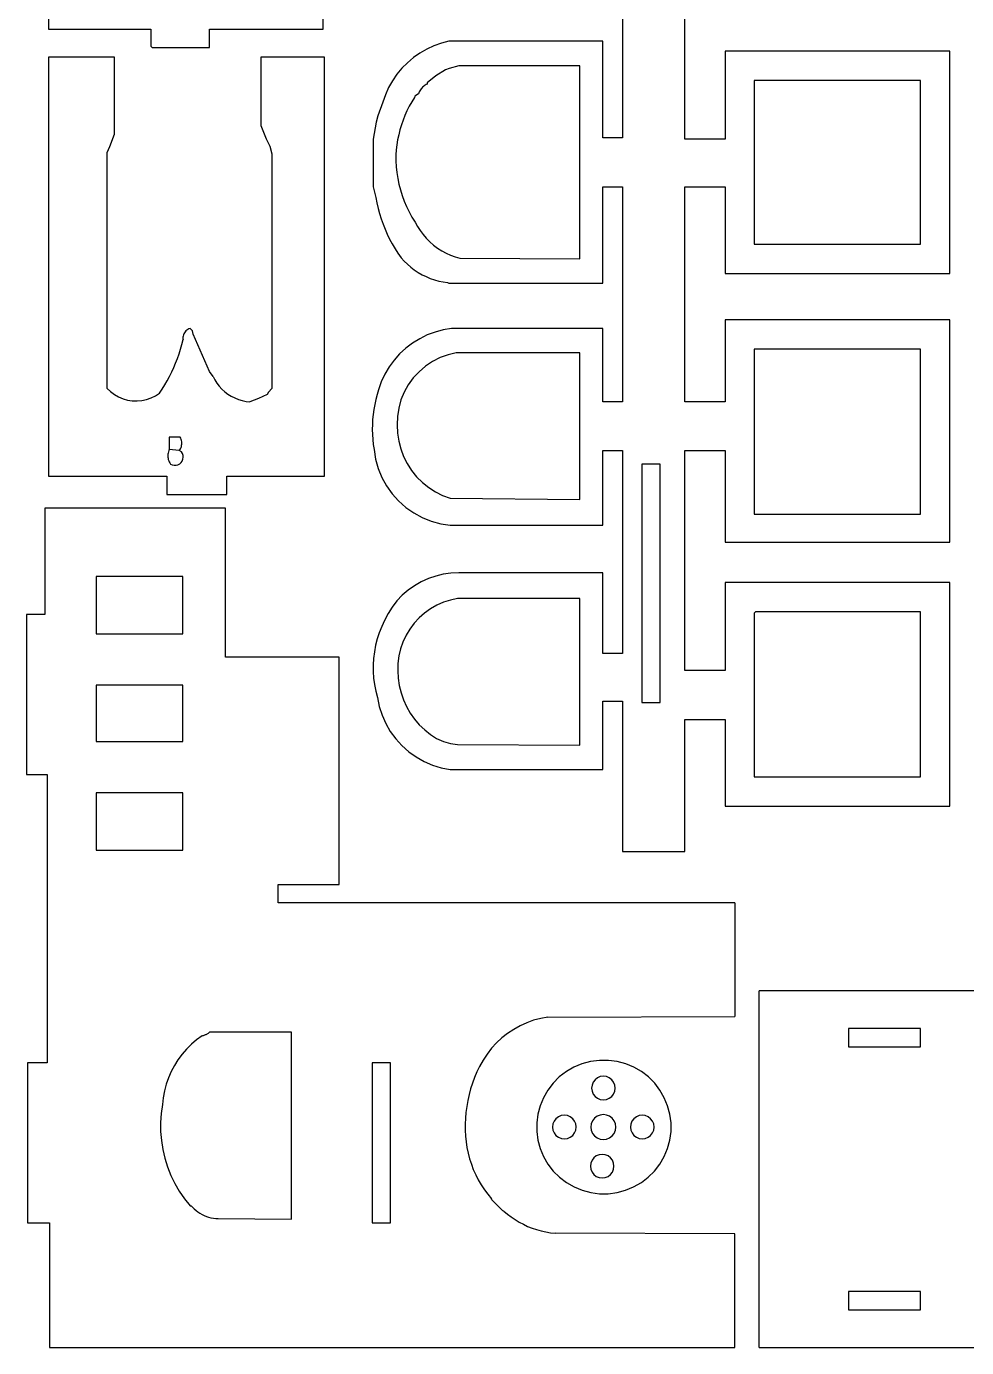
# Model space of a CAD drawing. Extents: x -3998 to 3998, y -3549 to 3549.
# Drawn here: x -640 to 130, y 1325 to 2406 of the extents above; entities that cross this region are included whole.
import ezdxf

# ---------------------------------------------------------------- set-up
doc = ezdxf.new("R2010")
doc.units = 0
doc.header["$MEASUREMENT"] = 0
doc.layers.get('0').update_dxf_attribs({"linetype": 'CONTINUOUS'})

msp = doc.modelspace()

# ---------------------------------------------------------------- linework, layer by layer
for p, q in [((-622.1, 2744.7), (-622.1, 2403.7)), ((-397.1, 2403.7), (-397.1, 2745.7)), ((-152.1, 2489.7), (-152.1, 2314.7)), ((-101.1, 2313.7), (-101.1, 2489.7)), ((-622.1, 2403.7), (-538.1, 2403.7)), ((-538.1, 2403.7), (-538.1, 2389.7)), ((-490.1, 2403.7), (-397.1, 2403.7)), ((-490.1, 2388.7), (-490.1, 2403.7)), ((-538.1, 2389.7), (-537.1, 2388.7)), ((-306.4, 2389.9), (-312.3, 2387.3)), ((-300.3, 2392.1), (-306.4, 2389.9)), ((-294.1, 2393.7), (-300.3, 2392.1)), ((-168.1, 2393.7), (-294.1, 2393.7)), ((-168.1, 2314.7), (-168.1, 2393.7)), ((-622.1, 2380.7), (-622.1, 2037.7)), ((-568.1, 2380.7), (-622.1, 2380.7)), ((-568.1, 2317.7), (-568.1, 2380.7)), ((-537.1, 2388.7), (-490.1, 2388.7)), ((-448.1, 2380.7), (-448.1, 2324.7)), ((-396.1, 2380.7), (-448.1, 2380.7)), ((-396.1, 2037.7), (-396.1, 2380.7)), ((-323.2, 2380.4), (-328.1, 2376.2)), ((-317.9, 2384.1), (-323.2, 2380.4)), ((-312.3, 2387.3), (-317.9, 2384.1)), ((115.9, 2385.7), (-68.1, 2385.7)), ((-68.1, 2385.7), (-68.1, 2313.7)), ((115.9, 2203.7), (115.9, 2385.7)), ((-332.6, 2371.7), (-336.8, 2366.7)), ((-328.1, 2376.2), (-332.6, 2371.7)), ((-297, 2370.4), (-305, 2365.5)), ((-294, 2371.5), (-297, 2370.4)), ((-286.1, 2373.7), (-294, 2371.5)), ((-187.1, 2373.7), (-286.1, 2373.7)), ((-187.1, 2215.7), (-187.1, 2373.7)), ((-340.4, 2361.4), (-343.6, 2355.8)), ((-336.8, 2366.7), (-340.4, 2361.4)), ((-314.4, 2357.3), (-315.1, 2356.7)), ((-313.7, 2357.8), (-314.4, 2357.3)), ((-312.9, 2358.3), (-313.7, 2357.8)), ((-312.1, 2358.7), (-312.9, 2358.3)), ((-305, 2365.5), (-312.1, 2359.7)), ((-312.1, 2359.7), (-312.1, 2358.7)), ((91.9, 2361.7), (-44.1, 2361.7)), ((-44.1, 2361.7), (-44.1, 2227.7)), ((91.9, 2227.7), (91.9, 2361.7)), ((-346.2, 2349.9), (-348.3, 2343.8)), ((-343.6, 2355.8), (-346.2, 2349.9)), ((-322.3, 2347.8), (-324.5, 2344.2)), ((-322.1, 2348.7), (-322.3, 2347.8)), ((-319.1, 2350.7), (-322.1, 2348.7)), ((-318.8, 2351.5), (-319.1, 2350.7)), ((-318.4, 2352.4), (-318.8, 2351.5)), ((-318, 2353.2), (-318.4, 2352.4)), ((-317.5, 2353.9), (-318, 2353.2)), ((-317, 2354.7), (-317.5, 2353.9)), ((-316.4, 2355.4), (-317, 2354.7)), ((-315.8, 2356.1), (-316.4, 2355.4)), ((-315.1, 2356.7), (-315.8, 2356.1)), ((-348.3, 2343.8), (-352.3, 2332.8)), ((-328.5, 2336.9), (-330.2, 2333.1)), ((-326.6, 2340.6), (-328.5, 2336.9)), ((-324.5, 2344.2), (-326.6, 2340.6)), ((-448.1, 2324.7), (-443.9, 2313.8)), ((-353.7, 2327.6), (-356.1, 2313.7)), ((-352.3, 2332.8), (-353.7, 2327.6)), ((-333.1, 2325.3), (-334.3, 2321.3)), ((-331.7, 2329.2), (-333.1, 2325.3)), ((-330.2, 2333.1), (-331.7, 2329.2)), ((-571.9, 2307.6), (-568.1, 2317.7)), ((-443.9, 2313.8), (-440.9, 2307.8)), ((-335.3, 2317.2), (-336.2, 2313.2)), ((-334.3, 2321.3), (-335.3, 2317.2)), ((-152.1, 2314.7), (-168.1, 2314.7)), ((-574.1, 2302.7), (-571.9, 2307.6)), ((-440.9, 2307.8), (-439.1, 2301.7)), ((-356.1, 2313.7), (-356.1, 2274.7)), ((-337.3, 2304.9), (-337.6, 2300.7)), ((-336.8, 2309), (-337.3, 2304.9)), ((-336.2, 2313.2), (-336.8, 2309)), ((-68.1, 2313.7), (-101.1, 2313.7)), ((-574.1, 2109.7), (-574.1, 2302.7)), ((-439.1, 2301.7), (-439.1, 2109.7)), ((-337.6, 2300.7), (-337.6, 2295.9)), ((-337.6, 2295.9), (-337.3, 2291.1)), ((-337.3, 2291.1), (-336.8, 2286.3)), ((-336.8, 2286.3), (-336.1, 2281.5)), ((-336.1, 2281.5), (-335.1, 2276.7)), ((-356.1, 2274.7), (-353.9, 2265.8)), ((-335.1, 2276.7), (-333.9, 2272.1)), ((-333.9, 2272.1), (-332.5, 2267.4)), ((-168.1, 2274.7), (-152.1, 2274.7)), ((-168.1, 2195.7), (-168.1, 2274.7)), ((-152.1, 2274.7), (-152.1, 2098.7)), ((-101.1, 2098.7), (-101.1, 2274.7)), ((-101.1, 2274.7), (-68.1, 2274.7)), ((-68.1, 2274.7), (-68.1, 2203.7)), ((-353.9, 2265.8), (-353.1, 2261.4)), ((-353.1, 2261.4), (-352.1, 2257)), ((-332.5, 2267.4), (-330.8, 2262.9)), ((-330.8, 2262.9), (-328.9, 2258.5)), ((-352.1, 2257), (-350.9, 2252.7)), ((-350.9, 2252.7), (-349.6, 2248.4)), ((-328.9, 2258.5), (-326.8, 2254.1)), ((-326.8, 2254.1), (-324.4, 2249.9)), ((-324.4, 2249.9), (-321.9, 2245.8)), ((-349.6, 2248.4), (-348.1, 2244.1)), ((-348.1, 2244.1), (-346.4, 2240)), ((-346.4, 2240), (-344.6, 2235.9)), ((-321.9, 2245.8), (-320, 2242.2)), ((-320, 2242.2), (-317.8, 2238.8)), ((-317.8, 2238.8), (-315.3, 2235.5)), ((-344.6, 2235.9), (-342.7, 2231.8)), ((-342.7, 2231.8), (-340.6, 2227.9)), ((-340.6, 2227.9), (-338.3, 2224)), ((-315.3, 2235.5), (-312.7, 2232.5)), ((-312.7, 2232.5), (-309.8, 2229.6)), ((-309.8, 2229.6), (-306.7, 2227)), ((-44.1, 2227.7), (91.9, 2227.7)), ((-338.3, 2224), (-335.9, 2220.2)), ((-335.9, 2220.2), (-333.3, 2216.5)), ((-333.3, 2216.5), (-330.9, 2213.8)), ((-306.7, 2227), (-303.5, 2224.5)), ((-303.5, 2224.5), (-300.1, 2222.3)), ((-300.1, 2222.3), (-296.5, 2220.4)), ((-296.5, 2220.4), (-292.8, 2218.7)), ((-292.8, 2218.7), (-289, 2217.3)), ((-289, 2217.3), (-285.1, 2216.2)), ((-330.9, 2213.8), (-328.2, 2211.2)), ((-328.2, 2211.2), (-325.4, 2208.8)), ((-325.4, 2208.8), (-322.5, 2206.6)), ((-322.5, 2206.6), (-319.4, 2204.5)), ((-285.1, 2216.2), (-187.1, 2215.7)), ((-319.4, 2204.5), (-316.2, 2202.7)), ((-316.2, 2202.7), (-312.9, 2201.1)), ((-312.9, 2201.1), (-309.5, 2199.7)), ((-309.5, 2199.7), (-306, 2198.5)), ((-306, 2198.5), (-302.4, 2197.5)), ((-302.4, 2197.5), (-298.8, 2196.8)), ((-298.8, 2196.8), (-295.2, 2196.3)), ((-295.2, 2196.3), (-294.1, 2195.7)), ((-294.1, 2195.7), (-168.1, 2195.7)), ((-68.1, 2203.7), (115.9, 2203.7)), ((115.9, 2165.7), (-68.1, 2165.7)), ((-68.1, 2165.7), (-68.1, 2098.7)), ((115.9, 1983.7), (115.9, 2165.7)), ((-511.8, 2152.5), (-511.9, 2151.5)), ((-511.5, 2153.5), (-511.8, 2152.5)), ((-511.2, 2154.4), (-511.5, 2153.5)), ((-510.7, 2155.2), (-511.2, 2154.4)), ((-510.1, 2156), (-510.7, 2155.2)), ((-509.5, 2156.7), (-510.1, 2156)), ((-508.7, 2157.4), (-509.5, 2156.7)), ((-507.9, 2157.9), (-508.7, 2157.4)), ((-507, 2158.4), (-507.9, 2157.9)), ((-506.1, 2158.7), (-507, 2158.4)), ((-504.1, 2156.7), (-506.1, 2158.7)), ((-503.6, 2153.9), (-504.1, 2156.7)), ((-490.3, 2123.6), (-503.6, 2153.9)), ((-312, 2153.4), (-318.1, 2150.3)), ((-305.5, 2155.8), (-312, 2153.4)), ((-298.9, 2157.6), (-305.5, 2155.8)), ((-292.1, 2158.7), (-298.9, 2157.6)), ((-168.1, 2158.7), (-292.1, 2158.7)), ((-168.1, 2098.7), (-168.1, 2158.7)), ((-515.1, 2138), (-513.9, 2141.8)), ((-513.9, 2141.8), (-512.8, 2145.7)), ((-512.8, 2145.7), (-511.8, 2149.6)), ((-511.9, 2151.5), (-511.9, 2150.6)), ((-511.9, 2150.6), (-511.8, 2149.6)), ((-329.4, 2142.6), (-334.5, 2137.9)), ((-324, 2146.7), (-329.4, 2142.6)), ((-318.1, 2150.3), (-324, 2146.7)), ((-44.1, 2141.7), (-44.1, 2006.7)), ((91.9, 2141.7), (-44.1, 2141.7)), ((91.9, 2006.7), (91.9, 2141.7)), ((-519.4, 2126.7), (-517.9, 2130.4)), ((-517.9, 2130.4), (-516.4, 2134.2)), ((-516.4, 2134.2), (-515.1, 2138)), ((-339.1, 2132.8), (-343.1, 2127.2)), ((-334.5, 2137.9), (-339.1, 2132.8)), ((-307.6, 2131.6), (-313.3, 2127.8)), ((-301.4, 2134.8), (-307.6, 2131.6)), ((-294.8, 2137.1), (-301.4, 2134.8)), ((-288.1, 2138.7), (-294.8, 2137.1)), ((-187.1, 2138.7), (-288.1, 2138.7)), ((-187.1, 2018.7), (-187.1, 2138.7)), ((-524.8, 2115.9), (-522.9, 2119.5)), ((-522.9, 2119.5), (-521.1, 2123.1)), ((-521.1, 2123.1), (-519.4, 2126.7)), ((-487.3, 2119.5), (-490.3, 2123.6)), ((-487.3, 2119.5), (-485.9, 2116.6)), ((-346.6, 2121.3), (-349.5, 2115.1)), ((-343.1, 2127.2), (-346.6, 2121.3)), ((-318.6, 2123.3), (-323.3, 2118.2)), ((-313.3, 2127.8), (-318.6, 2123.3)), ((-574.1, 2109.7), (-571.2, 2107)), ((-531.1, 2105.7), (-528.9, 2109)), ((-528.9, 2109), (-526.8, 2112.5)), ((-526.8, 2112.5), (-524.8, 2115.9)), ((-485.9, 2116.6), (-484.2, 2113.9)), ((-484.2, 2113.9), (-482.2, 2111.4)), ((-482.2, 2111.4), (-480, 2109)), ((-480, 2109), (-477.7, 2106.9)), ((-439.1, 2109.7), (-441.9, 2106.6)), ((-351.8, 2108.6), (-353, 2104.6)), ((-349.5, 2115.1), (-351.8, 2108.6)), ((-327.4, 2112.6), (-330.8, 2106.6)), ((-323.3, 2118.2), (-327.4, 2112.6)), ((-571.2, 2107), (-568.1, 2104.7)), ((-568.1, 2104.7), (-564.7, 2102.7)), ((-564.7, 2102.7), (-561, 2101.2)), ((-561, 2101.2), (-557.2, 2100.1)), ((-557.2, 2100.1), (-553.4, 2099.5)), ((-553.4, 2099.5), (-549.4, 2099.4)), ((-549.4, 2099.4), (-545.5, 2099.8)), ((-545.5, 2099.8), (-541.7, 2100.6)), ((-541.7, 2100.6), (-537.9, 2101.8)), ((-537.9, 2101.8), (-534.4, 2103.6)), ((-534.4, 2103.6), (-531.1, 2105.7)), ((-477.7, 2106.9), (-475.1, 2104.9)), ((-475.1, 2104.9), (-472.4, 2103.2)), ((-472.4, 2103.2), (-469.5, 2101.8)), ((-469.5, 2101.8), (-466.5, 2100.6)), ((-466.5, 2100.6), (-463.4, 2099.7)), ((-463.4, 2099.7), (-460.3, 2099)), ((-460.3, 2099), (-457.1, 2098.7)), ((-450, 2101.5), (-457.1, 2098.7)), ((-443.1, 2104.7), (-450, 2101.5)), ((-441.9, 2106.6), (-443.1, 2104.7)), ((-354.1, 2100.6), (-354.9, 2096.6)), ((-353, 2104.6), (-354.1, 2100.6)), ((-333.4, 2100.2), (-335.3, 2093.5)), ((-330.8, 2106.6), (-333.4, 2100.2)), ((-152.1, 2098.7), (-168.1, 2098.7)), ((-68.1, 2098.7), (-101.1, 2098.7)), ((-356.2, 2088.4), (-356.6, 2084.3)), ((-355.7, 2092.5), (-356.2, 2088.4)), ((-354.9, 2096.6), (-355.7, 2092.5)), ((-335.3, 2093.5), (-336.3, 2086.7)), ((-356.8, 2080.2), (-356.9, 2076.1)), ((-356.9, 2076.1), (-356.8, 2071.9)), ((-356.6, 2084.3), (-356.8, 2080.2)), ((-336.3, 2086.7), (-336.5, 2079.7)), ((-336.5, 2079.7), (-336.3, 2073.1)), ((-514.1, 2069.7), (-523.1, 2069.7)), ((-523.1, 2069.7), (-523.1, 2059.7)), ((-513.6, 2068.8), (-514.1, 2069.7)), ((-513.3, 2067.9), (-513.6, 2068.8)), ((-513, 2067), (-513.3, 2067.9)), ((-512.9, 2066), (-513, 2067)), ((-512.8, 2065), (-512.9, 2066)), ((-356.8, 2071.9), (-356.5, 2067.8)), ((-356.5, 2067.8), (-356.1, 2063.7)), ((-336.3, 2073.1), (-335.3, 2066.6)), ((-335.3, 2066.6), (-333.6, 2060.2)), ((-524.2, 2055.7), (-524.3, 2054.6)), ((-524.3, 2054.6), (-524.2, 2053.5)), ((-524.1, 2056.7), (-524.2, 2055.7)), ((-523.8, 2057.7), (-524.1, 2056.7)), ((-523.5, 2058.7), (-523.8, 2057.7)), ((-523.1, 2059.7), (-523.5, 2058.7)), ((-515.1, 2058.7), (-523.1, 2059.7)), ((-515.1, 2058.7), (-514.5, 2059.5)), ((-513.1, 2057.7), (-515.1, 2058.7)), ((-514.5, 2059.5), (-514, 2060.3)), ((-514, 2060.3), (-513.5, 2061.2)), ((-513.5, 2061.2), (-513.2, 2062.1)), ((-513.2, 2062.1), (-513, 2063.1)), ((-512.3, 2056.3), (-513.1, 2057.7)), ((-513, 2063.1), (-512.8, 2064)), ((-512.8, 2064), (-512.8, 2065)), ((-511.8, 2054.8), (-512.3, 2056.3)), ((-511.7, 2053.3), (-511.8, 2054.8)), ((-356.1, 2063.7), (-355.5, 2059.6)), ((-355.5, 2059.6), (-354.2, 2051.8)), ((-333.6, 2060.2), (-331.3, 2054)), ((-168.1, 1997.7), (-168.1, 2058.7)), ((-168.1, 2058.7), (-152.1, 2058.7)), ((-152.1, 2058.7), (-152.1, 1892.7)), ((-101.1, 2058.7), (-68.1, 2058.7)), ((-101.1, 1878.7), (-101.1, 2058.7)), ((-68.1, 2058.7), (-68.1, 1983.7)), ((-524.2, 2053.5), (-524.1, 2052.5)), ((-524.1, 2052.5), (-523.9, 2051.5)), ((-523.9, 2051.5), (-523.6, 2050.5)), ((-523.6, 2050.5), (-523.2, 2049.5)), ((-523.2, 2049.5), (-522.7, 2048.6)), ((-522.7, 2048.6), (-522.1, 2047.7)), ((-522.1, 2047.7), (-520.7, 2047)), ((-520.7, 2047), (-519.1, 2046.7)), ((-519.1, 2046.7), (-517.6, 2046.8)), ((-517.6, 2046.8), (-516, 2047.2)), ((-516, 2047.2), (-514.6, 2047.9)), ((-514.6, 2047.9), (-513.5, 2049)), ((-513.5, 2049), (-512.6, 2050.2)), ((-512.6, 2050.2), (-512, 2051.7)), ((-512, 2051.7), (-511.7, 2053.3)), ((-354.2, 2051.8), (-352.1, 2044.1)), ((-352.1, 2044.1), (-349.1, 2036.8)), ((-331.3, 2054), (-328.3, 2048.1)), ((-328.3, 2048.1), (-324.7, 2042.5)), ((-121.1, 2047.7), (-136.1, 2047.7)), ((-136.1, 2047.7), (-136.1, 1852.7)), ((-121.1, 1852.7), (-121.1, 2047.7)), ((-622.1, 2037.7), (-525.1, 2037.7)), ((-525.1, 2037.7), (-525.1, 2022.7)), ((-476.1, 2037.7), (-396.1, 2037.7)), ((-476.1, 2022.7), (-476.1, 2037.7)), ((-349.1, 2036.8), (-345.3, 2029.8)), ((-324.7, 2042.5), (-320.6, 2037.4)), ((-320.6, 2037.4), (-315.9, 2032.7)), ((-315.9, 2032.7), (-310.7, 2028.5)), ((-525.1, 2022.7), (-476.1, 2022.7)), ((-345.3, 2029.8), (-340.7, 2023.4)), ((-340.7, 2023.4), (-335.4, 2017.5)), ((-310.7, 2028.5), (-305.2, 2025)), ((-305.2, 2025), (-299.3, 2022)), ((-299.3, 2022), (-293.1, 2019.7)), ((-625.1, 2011.7), (-625.1, 1924.7)), ((-477.1, 2011.7), (-625.1, 2011.7)), ((-477.1, 1889.7), (-477.1, 2011.7)), ((-335.4, 2017.5), (-329.4, 2012.2)), ((-329.4, 2012.2), (-322.9, 2007.7)), ((-293.1, 2019.7), (-187.1, 2018.7)), ((-322.9, 2007.7), (-316, 2003.9)), ((-316, 2003.9), (-308.6, 2001)), ((-308.6, 2001), (-300.9, 1998.9)), ((-44.1, 2006.7), (91.9, 2006.7)), ((-300.9, 1998.9), (-293.1, 1997.7)), ((-293.1, 1997.7), (-168.1, 1997.7)), ((-68.1, 1983.7), (115.9, 1983.7)), ((-298.8, 1957.6), (-305, 1956.1)), ((-292.5, 1958.4), (-298.8, 1957.6)), ((-286.1, 1958.7), (-292.5, 1958.4)), ((-168.1, 1958.7), (-286.1, 1958.7)), ((-168.1, 1892.7), (-168.1, 1958.7)), ((-583.1, 1955.7), (-583.1, 1908.7)), ((-512.1, 1955.7), (-583.1, 1955.7)), ((-512.1, 1908.7), (-512.1, 1955.7)), ((-322.4, 1948.2), (-327.5, 1944.5)), ((-316.8, 1951.4), (-322.4, 1948.2)), ((-311, 1954.1), (-316.8, 1951.4)), ((-305, 1956.1), (-311, 1954.1)), ((-68.1, 1950.7), (-68.1, 1878.7)), ((115.9, 1950.7), (-68.1, 1950.7)), ((115.9, 1767.7), (115.9, 1950.7)), ((-336.7, 1935.7), (-340.6, 1930.7)), ((-332.4, 1940.3), (-336.7, 1935.7)), ((-327.5, 1944.5), (-332.4, 1940.3)), ((-292.9, 1936.4), (-298.6, 1934.6)), ((-287.1, 1937.7), (-292.9, 1936.4)), ((-187.1, 1937.7), (-287.1, 1937.7)), ((-187.1, 1817.7), (-187.1, 1937.7)), ((-640.1, 1924.7), (-640.1, 1793.7)), ((-625.1, 1924.7), (-640.1, 1924.7)), ((-344, 1925.3), (-346.9, 1919.6)), ((-340.6, 1930.7), (-344, 1925.3)), ((-314.1, 1925.8), (-318.6, 1921.8)), ((-309.3, 1929.3), (-314.1, 1925.8)), ((-304.1, 1932.2), (-309.3, 1929.3)), ((-298.6, 1934.6), (-304.1, 1932.2)), ((-43.1, 1926.7), (-44.1, 1925.7)), ((-44.1, 1925.7), (-44.1, 1791.7)), ((91.9, 1926.7), (-43.1, 1926.7)), ((91.9, 1791.7), (91.9, 1926.7)), ((-349.2, 1914.7), (-351.2, 1909.7)), ((-346.9, 1919.6), (-349.2, 1914.7)), ((-322.6, 1917.5), (-326.2, 1912.7)), ((-318.6, 1921.8), (-322.6, 1917.5)), ((-583.1, 1908.7), (-512.1, 1908.7)), ((-352.9, 1904.6), (-354.2, 1899.4)), ((-351.2, 1909.7), (-352.9, 1904.6)), ((-329.3, 1907.6), (-331.8, 1902.1)), ((-326.2, 1912.7), (-329.3, 1907.6)), ((-355.2, 1894.1), (-355.9, 1888.7)), ((-354.2, 1899.4), (-355.2, 1894.1)), ((-333.7, 1896.5), (-335.1, 1890.7)), ((-331.8, 1902.1), (-333.7, 1896.5)), ((-152.1, 1892.7), (-168.1, 1892.7)), ((-384.1, 1889.7), (-477.1, 1889.7)), ((-384.1, 1703.7), (-384.1, 1889.7)), ((-355.9, 1888.7), (-356.2, 1883.4)), ((-356.2, 1883.4), (-356.2, 1878)), ((-335.9, 1884.6), (-336.1, 1878.6)), ((-335.1, 1890.7), (-335.9, 1884.6)), ((-356.2, 1878), (-355.9, 1872.6)), ((-355.9, 1872.6), (-355.1, 1867.3)), ((-336.1, 1878.6), (-335.7, 1872.5)), ((-335.7, 1872.5), (-334.8, 1866.5)), ((-68.1, 1878.7), (-101.1, 1878.7)), ((-512.1, 1866.7), (-583.1, 1866.7)), ((-583.1, 1866.7), (-583.1, 1820.7)), ((-512.1, 1820.7), (-512.1, 1866.7)), ((-355.1, 1867.3), (-354.1, 1862)), ((-354.1, 1862), (-352.7, 1856.8)), ((-334.8, 1866.5), (-333.3, 1860.6)), ((-333.3, 1860.6), (-331.3, 1854.8)), ((-352.7, 1856.8), (-351.2, 1849.4)), ((-351.2, 1849.4), (-348.9, 1842.3)), ((-331.3, 1854.8), (-328.8, 1849.3)), ((-328.8, 1849.3), (-325.8, 1844)), ((-168.1, 1797.7), (-168.1, 1853.7)), ((-168.1, 1853.7), (-152.1, 1853.7)), ((-152.1, 1853.7), (-152.1, 1730.7)), ((-136.1, 1852.7), (-121.1, 1852.7)), ((-348.9, 1842.3), (-345.9, 1835.4)), ((-325.8, 1844), (-322.3, 1839)), ((-322.3, 1839), (-318.4, 1834.4)), ((-101.1, 1838.7), (-68.1, 1838.7)), ((-101.1, 1730.7), (-101.1, 1838.7)), ((-68.1, 1838.7), (-68.1, 1767.7)), ((-345.9, 1835.4), (-342.2, 1828.9)), ((-342.2, 1828.9), (-337.7, 1822.9)), ((-318.4, 1834.4), (-314, 1830.1)), ((-314, 1830.1), (-309.3, 1826.3)), ((-583.1, 1820.7), (-512.1, 1820.7)), ((-337.7, 1822.9), (-332.7, 1817.3)), ((-332.7, 1817.3), (-327.1, 1812.3)), ((-309.3, 1826.3), (-307.6, 1825.2)), ((-307.6, 1825.2), (-305.9, 1824.2)), ((-305.9, 1824.2), (-304.2, 1823.2)), ((-304.2, 1823.2), (-302.4, 1822.3)), ((-302.4, 1822.3), (-300.6, 1821.5)), ((-300.6, 1821.5), (-298.7, 1820.8)), ((-298.7, 1820.8), (-296.8, 1820.2)), ((-296.8, 1820.2), (-294.9, 1819.6)), ((-294.9, 1819.6), (-293, 1819.1)), ((-293, 1819.1), (-291, 1818.7)), ((-291, 1818.7), (-289.1, 1818.4)), ((-289.1, 1818.4), (-287.1, 1818.2)), ((-287.1, 1818.2), (-187.1, 1817.7)), ((-327.1, 1812.3), (-321, 1808)), ((-321, 1808), (-314.5, 1804.3)), ((-314.5, 1804.3), (-307.6, 1801.3)), ((-307.6, 1801.3), (-300.5, 1799.1)), ((-300.5, 1799.1), (-293.1, 1797.7)), ((-293.1, 1797.7), (-168.1, 1797.7)), ((-640.1, 1793.7), (-623.1, 1793.7)), ((-623.1, 1793.7), (-623.1, 1557.7)), ((-44.1, 1791.7), (91.9, 1791.7)), ((-512.1, 1778.7), (-583.1, 1778.7)), ((-583.1, 1778.7), (-583.1, 1731.7)), ((-512.1, 1731.7), (-512.1, 1778.7)), ((-68.1, 1767.7), (115.9, 1767.7)), ((-583.1, 1731.7), (-512.1, 1731.7)), ((-152.1, 1730.7), (-101.1, 1730.7)), ((-434.1, 1703.7), (-384.1, 1703.7)), ((-434.1, 1688.7), (-434.1, 1703.7)), ((-60.1, 1688.7), (-434.1, 1688.7)), ((-60.1, 1688.7), (-60.1, 1595.7)), ((163.9, 1616.7), (-40.1, 1616.7)), ((-40.1, 1324.7), (-40.1, 1616.7)), ((-230.4, 1590.5), (-235.8, 1588)), ((-224.8, 1592.5), (-230.4, 1590.5)), ((-219, 1594.1), (-224.8, 1592.5)), ((-213.1, 1595.2), (-219, 1594.1)), ((-213.1, 1595.2), (-60.1, 1595.7)), ((-496.2, 1579.9), (-500.7, 1576.6)), ((-496.2, 1579.9), (-495.7, 1580)), ((-495.7, 1580), (-495.1, 1580.2)), ((-495.1, 1580.2), (-494.6, 1580.4)), ((-494.6, 1580.4), (-494.1, 1580.6)), ((-494.1, 1580.6), (-493.5, 1580.8)), ((-493.5, 1580.8), (-493, 1581)), ((-493, 1581), (-492.5, 1581.2)), ((-492.5, 1581.2), (-492, 1581.5)), ((-492, 1581.5), (-491.5, 1581.8)), ((-491.5, 1581.8), (-491, 1582.1)), ((-491, 1582.1), (-490.6, 1582.4)), ((-490.6, 1582.4), (-490.1, 1582.7)), ((-423.1, 1582.7), (-490.1, 1582.7)), ((-423.1, 1429.7), (-423.1, 1582.7)), ((-246.1, 1581.8), (-250.8, 1578.1)), ((-241.1, 1585.1), (-246.1, 1581.8)), ((-235.8, 1588), (-241.1, 1585.1)), ((32.9, 1585.7), (32.9, 1570.7)), ((91.9, 1585.7), (32.9, 1585.7)), ((91.9, 1570.7), (91.9, 1585.7)), ((-509, 1569), (-512.6, 1564.8)), ((-505, 1573), (-509, 1569)), ((-500.7, 1576.6), (-505, 1573)), ((-259.2, 1569.6), (-262.9, 1564.9)), ((-255.2, 1574), (-259.2, 1569.6)), ((-250.8, 1578.1), (-255.2, 1574)), ((32.9, 1570.7), (91.9, 1570.7)), ((-639.1, 1557.7), (-639.1, 1426.7)), ((-623.1, 1557.7), (-639.1, 1557.7)), ((-516, 1560.3), (-518.9, 1555.5)), ((-512.6, 1564.8), (-516, 1560.3)), ((-342.1, 1557.7), (-357.1, 1557.7)), ((-357.1, 1557.7), (-357.1, 1426.7)), ((-342.1, 1426.7), (-342.1, 1557.7)), ((-266.2, 1559.9), (-269.1, 1554.7)), ((-262.9, 1564.9), (-266.2, 1559.9)), ((-178.2, 1558.7), (-185.2, 1556.9)), ((-171, 1559.7), (-178.2, 1558.7)), ((-167.6, 1559.7), (-171, 1559.7)), ((-163.6, 1559.7), (-167.6, 1559.7)), ((-156.4, 1558.7), (-163.6, 1559.7)), ((-149.4, 1556.9), (-156.4, 1558.7)), ((-521.6, 1550.6), (-523.8, 1545.4)), ((-518.9, 1555.5), (-521.6, 1550.6)), ((-271.2, 1550.3), (-273.1, 1545.7)), ((-269.1, 1554.7), (-271.2, 1550.3)), ((-203.8, 1546.2), (-208.8, 1541.1)), ((-198, 1550.5), (-203.8, 1546.2)), ((-191.8, 1554.1), (-198, 1550.5)), ((-185.2, 1556.9), (-191.8, 1554.1)), ((-170.2, 1546.4), (-172.5, 1545.4)), ((-167.7, 1546.7), (-170.2, 1546.4)), ((-165.2, 1546.4), (-167.7, 1546.7)), ((-162.9, 1545.4), (-165.2, 1546.4)), ((-142.8, 1554.1), (-149.4, 1556.9)), ((-136.5, 1550.5), (-142.8, 1554.1)), ((-130.8, 1546.2), (-136.5, 1550.5)), ((-125.7, 1541.1), (-130.8, 1546.2)), ((-525.6, 1540.2), (-527, 1534.7)), ((-523.8, 1545.4), (-525.6, 1540.2)), ((-276.4, 1536.5), (-277.6, 1531.7)), ((-274.9, 1541.1), (-276.4, 1536.5)), ((-273.1, 1545.7), (-274.9, 1541.1)), ((-213.2, 1535.4), (-216.8, 1529.2)), ((-208.8, 1541.1), (-213.2, 1535.4)), ((-177, 1539.5), (-177.4, 1537)), ((-177.4, 1537), (-177, 1534.5)), ((-176.1, 1541.9), (-177, 1539.5)), ((-174.5, 1543.9), (-176.1, 1541.9)), ((-172.5, 1545.4), (-174.5, 1543.9)), ((-160.9, 1543.9), (-162.9, 1545.4)), ((-159.3, 1541.9), (-160.9, 1543.9)), ((-158.4, 1539.5), (-159.3, 1541.9)), ((-158, 1537), (-158.4, 1539.5)), ((-158.4, 1534.5), (-158, 1537)), ((-121.4, 1535.4), (-125.7, 1541.1)), ((-117.8, 1529.2), (-121.4, 1535.4)), ((-528, 1529.2), (-528.6, 1523.7)), ((-527, 1534.7), (-528, 1529.2)), ((-278.7, 1526.9), (-279.6, 1522.1)), ((-277.6, 1531.7), (-278.7, 1526.9)), ((-216.8, 1529.2), (-219.5, 1522.6)), ((-177, 1534.5), (-176.1, 1532.2)), ((-176.1, 1532.2), (-174.5, 1530.2)), ((-174.5, 1530.2), (-172.5, 1528.7)), ((-172.5, 1528.7), (-170.2, 1527.7)), ((-170.2, 1527.7), (-167.7, 1527.4)), ((-167.7, 1527.4), (-165.2, 1527.7)), ((-165.2, 1527.7), (-162.9, 1528.7)), ((-162.9, 1528.7), (-160.9, 1530.2)), ((-160.9, 1530.2), (-159.3, 1532.2)), ((-159.3, 1532.2), (-158.4, 1534.5)), ((-115.1, 1522.6), (-117.8, 1529.2)), ((-529.7, 1516.3), (-530.2, 1508.9)), ((-528.6, 1523.7), (-529.7, 1516.3)), ((-280.2, 1517.2), (-280.6, 1512.4)), ((-279.6, 1522.1), (-280.2, 1517.2)), ((-221.4, 1515.7), (-222.3, 1508.7)), ((-219.5, 1522.6), (-221.4, 1515.7)), ((-202.2, 1514.5), (-204.5, 1513.5)), ((-199.7, 1514.8), (-202.2, 1514.5)), ((-197.2, 1514.5), (-199.7, 1514.8)), ((-194.8, 1513.5), (-197.2, 1514.5)), ((-172.9, 1514), (-175, 1512.4)), ((-170.4, 1515), (-172.9, 1514)), ((-167.7, 1515.4), (-170.4, 1515)), ((-165.1, 1515), (-167.7, 1515.4)), ((-162.6, 1514), (-165.1, 1515)), ((-160.5, 1512.4), (-162.6, 1514)), ((-138.4, 1514.5), (-140.7, 1513.5)), ((-135.9, 1514.8), (-138.4, 1514.5)), ((-133.4, 1514.5), (-135.9, 1514.8)), ((-131.1, 1513.5), (-133.4, 1514.5)), ((-113.2, 1515.7), (-115.1, 1522.6)), ((-112.3, 1508.7), (-113.2, 1515.7)), ((-530.2, 1508.9), (-530.2, 1501.5)), ((-280.6, 1512.4), (-280.8, 1507.5)), ((-280.8, 1507.5), (-280.8, 1502.5)), ((-222.3, 1508.7), (-222.3, 1501.5)), ((-209, 1507.7), (-209.3, 1505.1)), ((-209.3, 1505.1), (-209, 1502.6)), ((-208, 1510), (-209, 1507.7)), ((-206.5, 1512), (-208, 1510)), ((-204.5, 1513.5), (-206.5, 1512)), ((-192.8, 1512), (-194.8, 1513.5)), ((-191.3, 1510), (-192.8, 1512)), ((-190.3, 1507.7), (-191.3, 1510)), ((-190, 1505.2), (-190.3, 1507.7)), ((-190.3, 1502.7), (-190, 1505.2)), ((-177.6, 1507.8), (-178, 1505.1)), ((-178, 1505.1), (-177.6, 1502.5)), ((-176.6, 1510.3), (-177.6, 1507.8)), ((-175, 1512.4), (-176.6, 1510.3)), ((-158.9, 1510.3), (-160.5, 1512.4)), ((-157.9, 1507.8), (-158.9, 1510.3)), ((-157.5, 1505.1), (-157.9, 1507.8)), ((-157.9, 1502.5), (-157.5, 1505.1)), ((-145.2, 1507.6), (-145.5, 1505.1)), ((-145.5, 1505.1), (-145.2, 1502.6)), ((-144.3, 1509.9), (-145.2, 1507.6)), ((-142.7, 1512), (-144.3, 1509.9)), ((-140.7, 1513.5), (-142.7, 1512)), ((-129.1, 1512), (-131.1, 1513.5)), ((-127.5, 1510), (-129.1, 1512)), ((-126.5, 1507.7), (-127.5, 1510)), ((-126.2, 1505.1), (-126.5, 1507.7)), ((-126.5, 1502.6), (-126.2, 1505.1)), ((-112.3, 1501.5), (-112.3, 1508.7)), ((-530.2, 1501.5), (-529.6, 1494.1)), ((-529.6, 1494.1), (-528.5, 1486.8)), ((-280.8, 1502.5), (-280.6, 1497.6)), ((-280.6, 1497.6), (-280.1, 1493)), ((-280.1, 1493), (-279.4, 1488.3)), ((-222.3, 1501.5), (-221.4, 1494.5)), ((-221.4, 1494.5), (-219.5, 1487.6)), ((-209, 1502.6), (-208, 1500.3)), ((-208, 1500.3), (-206.5, 1498.3)), ((-206.5, 1498.3), (-204.5, 1496.8)), ((-204.5, 1496.8), (-202.1, 1495.8)), ((-202.1, 1495.8), (-199.6, 1495.5)), ((-199.6, 1495.5), (-197.1, 1495.8)), ((-197.1, 1495.8), (-194.8, 1496.8)), ((-194.8, 1496.8), (-192.8, 1498.3)), ((-192.8, 1498.3), (-191.3, 1500.3)), ((-191.3, 1500.3), (-190.3, 1502.7)), ((-177.6, 1502.5), (-176.6, 1500)), ((-176.6, 1500), (-175, 1497.9)), ((-175, 1497.9), (-172.9, 1496.3)), ((-172.9, 1496.3), (-170.4, 1495.3)), ((-170.4, 1495.3), (-167.7, 1494.9)), ((-167.7, 1494.9), (-165.1, 1495.3)), ((-165.1, 1495.3), (-162.6, 1496.3)), ((-162.6, 1496.3), (-160.5, 1497.9)), ((-160.5, 1497.9), (-158.9, 1500)), ((-158.9, 1500), (-157.9, 1502.5)), ((-145.2, 1502.6), (-144.2, 1500.3)), ((-144.2, 1500.3), (-142.7, 1498.3)), ((-142.7, 1498.3), (-140.7, 1496.8)), ((-140.7, 1496.8), (-138.4, 1495.8)), ((-138.4, 1495.8), (-135.9, 1495.5)), ((-135.9, 1495.5), (-133.4, 1495.8)), ((-133.4, 1495.8), (-131, 1496.8)), ((-131, 1496.8), (-129, 1498.3)), ((-129, 1498.3), (-127.5, 1500.3)), ((-127.5, 1500.3), (-126.5, 1502.6)), ((-115.1, 1487.6), (-113.2, 1494.5)), ((-113.2, 1494.5), (-112.3, 1501.5)), ((-528.5, 1486.8), (-526.8, 1479.6)), ((-279.4, 1488.3), (-278.5, 1483.7)), ((-278.5, 1483.7), (-277.3, 1479.2)), ((-219.5, 1487.6), (-216.7, 1481)), ((-173.5, 1481.6), (-175.5, 1480)), ((-171.1, 1482.5), (-173.5, 1481.6)), ((-168.6, 1482.8), (-171.1, 1482.5)), ((-166.1, 1482.5), (-168.6, 1482.8)), ((-163.8, 1481.6), (-166.1, 1482.5)), ((-161.8, 1480), (-163.8, 1481.6)), ((-117.8, 1481), (-115.1, 1487.6)), ((-526.8, 1479.6), (-524.6, 1472.5)), ((-524.6, 1472.5), (-521.9, 1465.6)), ((-277.3, 1479.2), (-275.8, 1474.7)), ((-275.8, 1474.7), (-274.2, 1470.3)), ((-216.7, 1481), (-213.1, 1474.8)), ((-213.1, 1474.8), (-208.8, 1469.1)), ((-178, 1475.7), (-178.3, 1473.2)), ((-178.3, 1473.2), (-178, 1470.7)), ((-177, 1478), (-178, 1475.7)), ((-178, 1470.7), (-177, 1468.3)), ((-175.5, 1480), (-177, 1478)), ((-160.3, 1478), (-161.8, 1480)), ((-159.3, 1475.7), (-160.3, 1478)), ((-160.3, 1468.3), (-159.3, 1470.7)), ((-159, 1473.2), (-159.3, 1475.7)), ((-159.3, 1470.7), (-159, 1473.2)), ((-125.8, 1469.1), (-121.4, 1474.8)), ((-121.4, 1474.8), (-117.8, 1481)), ((-521.9, 1465.6), (-518.6, 1459)), ((-274.2, 1470.3), (-272.2, 1466)), ((-272.2, 1466), (-270.1, 1461.9)), ((-270.1, 1461.9), (-267.7, 1457.8)), ((-208.8, 1469.1), (-203.7, 1464.1)), ((-203.7, 1464.1), (-198, 1459.7)), ((-198, 1459.7), (-191.7, 1456.1)), ((-177, 1468.3), (-175.5, 1466.3)), ((-175.5, 1466.3), (-173.5, 1464.8)), ((-173.5, 1464.8), (-171.1, 1463.8)), ((-171.1, 1463.8), (-168.6, 1463.5)), ((-168.6, 1463.5), (-166.1, 1463.8)), ((-166.1, 1463.8), (-163.8, 1464.8)), ((-163.8, 1464.8), (-161.8, 1466.3)), ((-161.8, 1466.3), (-160.3, 1468.3)), ((-142.9, 1456.1), (-136.6, 1459.7)), ((-136.6, 1459.7), (-130.9, 1464.1)), ((-130.9, 1464.1), (-125.8, 1469.1)), ((-518.6, 1459), (-514.9, 1452.6)), ((-514.9, 1452.6), (-510.7, 1446.5)), ((-267.7, 1457.8), (-265.1, 1453.9)), ((-265.1, 1453.9), (-262.3, 1450.1)), ((-262.3, 1450.1), (-259.3, 1446.5)), ((-191.7, 1456.1), (-185.1, 1453.4)), ((-185.1, 1453.4), (-178.1, 1451.6)), ((-178.1, 1451.6), (-170.9, 1450.6)), ((-170.9, 1450.6), (-167.3, 1450.6)), ((-167.3, 1450.6), (-163.7, 1450.6)), ((-163.7, 1450.6), (-156.5, 1451.6)), ((-156.5, 1451.6), (-149.5, 1453.4)), ((-149.5, 1453.4), (-142.9, 1456.1)), ((-510.7, 1446.5), (-506.1, 1440.7)), ((-506.1, 1440.7), (-505.1, 1440.7)), ((-505.1, 1440.7), (-504.1, 1439.7)), ((-504.1, 1439.7), (-502.7, 1438.3)), ((-502.7, 1438.3), (-501.2, 1437)), ((-259.1, 1445.7), (-259.3, 1446.5)), ((-250.1, 1436.7), (-259.1, 1445.7)), ((-501.2, 1437), (-499.7, 1435.8)), ((-499.7, 1435.8), (-498, 1434.7)), ((-498, 1434.7), (-496.3, 1433.7)), ((-496.3, 1433.7), (-494.6, 1432.8)), ((-494.6, 1432.8), (-492.7, 1432)), ((-492.7, 1432), (-490.9, 1431.4)), ((-490.9, 1431.4), (-489, 1430.9)), ((-489, 1430.9), (-487, 1430.5)), ((-487, 1430.5), (-485.1, 1430.3)), ((-485.1, 1430.3), (-483.1, 1430.2)), ((-483.1, 1430.2), (-423.1, 1429.7)), ((-249.3, 1436.4), (-250.1, 1436.7)), ((-249.3, 1436.4), (-246.3, 1433.9)), ((-246.3, 1433.9), (-243.2, 1431.6)), ((-243.2, 1431.6), (-240, 1429.4)), ((-240, 1429.4), (-236.6, 1427.4)), ((-236.6, 1427.4), (-233.2, 1425.6)), ((-639.1, 1426.7), (-621.1, 1426.7)), ((-621.1, 1426.7), (-621.1, 1324.7)), ((-357.1, 1426.7), (-342.1, 1426.7)), ((-233.2, 1425.6), (-229.7, 1423.9)), ((-229.7, 1423.9), (-226, 1422.5)), ((-226, 1422.5), (-222.4, 1421.2)), ((-222.4, 1421.2), (-218.6, 1420.2)), ((-218.6, 1420.2), (-214.8, 1419.3)), ((-214.8, 1419.3), (-211, 1418.6)), ((-211, 1418.6), (-207.1, 1418.2)), ((-60.1, 1417.7), (-207.1, 1418.2)), ((-60.1, 1324.7), (-60.1, 1417.7)), ((32.9, 1370.7), (32.9, 1355.7)), ((91.9, 1370.7), (32.9, 1370.7)), ((91.9, 1355.7), (91.9, 1370.7)), ((32.9, 1355.7), (91.9, 1355.7)), ((-621.1, 1324.7), (-60.1, 1324.7)), ((-40.1, 1324.7), (163.9, 1324.7))]:
    msp.add_line(p, q)

doc.saveas('drawing.dxf')
